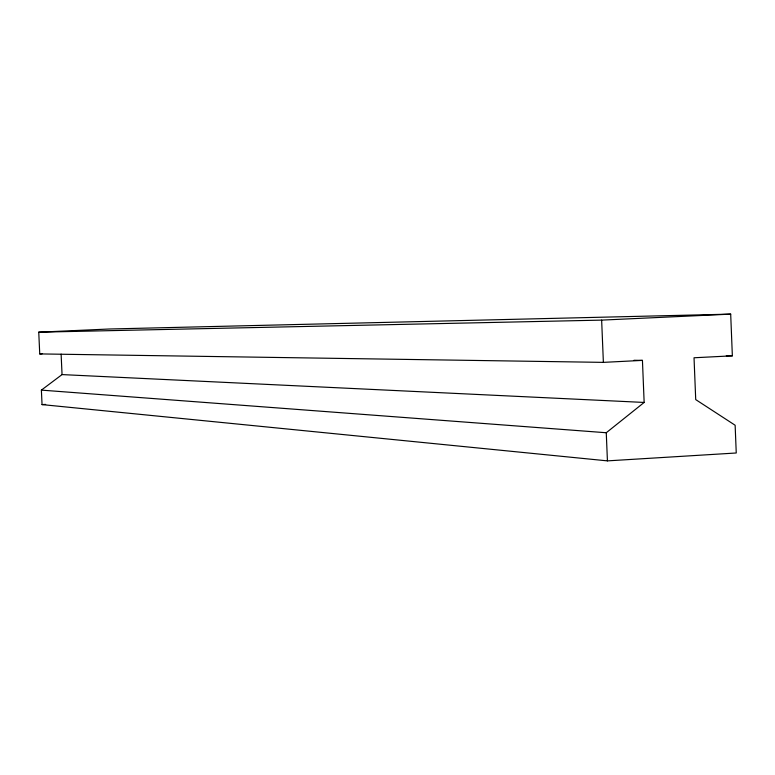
<?xml version="1.0" encoding="UTF-8"?>
<svg xmlns="http://www.w3.org/2000/svg" width="775" height="775" viewBox="0 0 775 775"><rect width="100%" height="100%" fill="white"/><g stroke="black" fill="none" stroke-linecap="round" stroke-linejoin="round"><path stroke-width="1.16" d="M642.436 360.385L603.376 362.371L39.738 353.913L38.75 332.184L109.488 328.997L730.689 314.127L732.356 355.822L694.032 357.769L695.717 399.6L735.136 425.243L736.25 452.988L607.426 460.873L42.044 404.589L41.385 390.116L606.263 432.741L644.151 402.448L642.436 360.385L633.979 360.278M41.385 390.116L62.048 374.587L644.151 402.448M42.044 404.589L45.638 404.405M38.75 332.184L601.642 320.114L730.689 314.127M39.738 353.913L42.112 353.797M726.311 355.764L732.356 355.822M61.118 354.117L62.048 374.587M601.642 320.114L603.376 362.371M606.263 432.741L607.426 460.873"/></g></svg>
